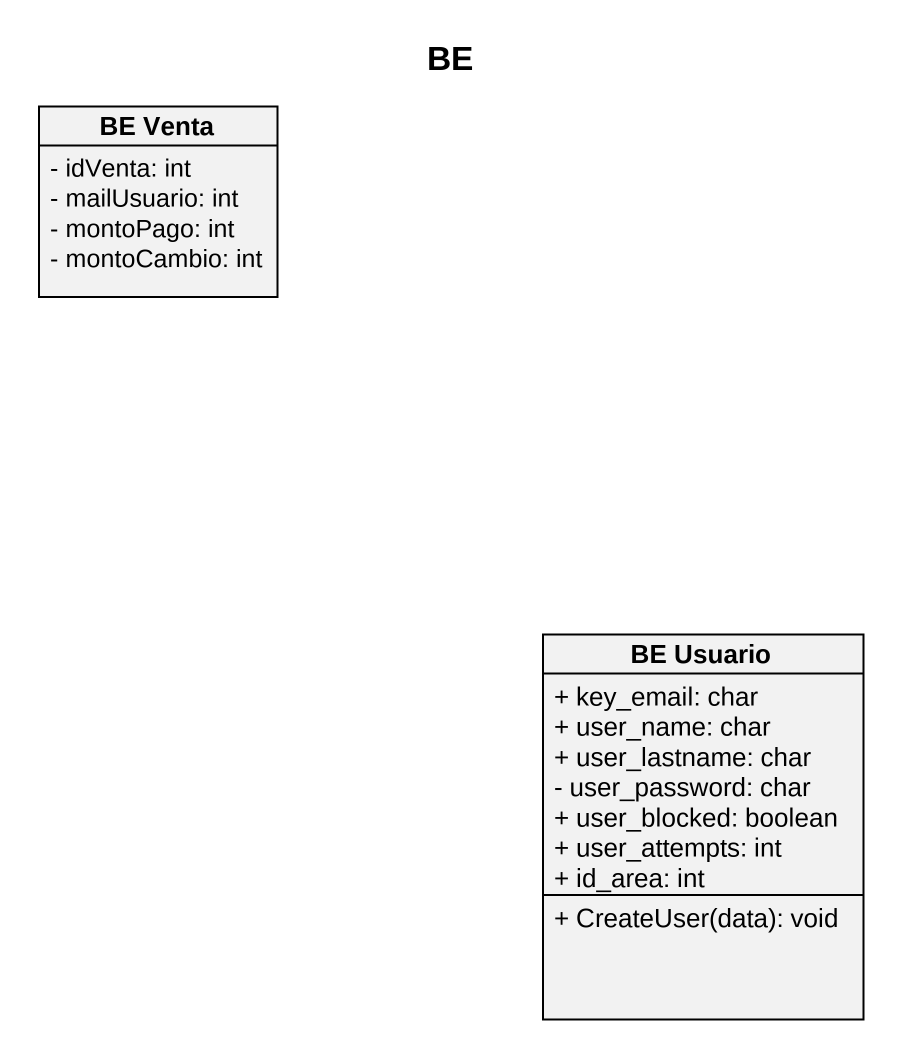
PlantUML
@startuml
title BE
hide circle
hide empty members
skinparam classAttributeIconSize 0
class "BE Venta" as BE_Venta {
  - idVenta: int
  - mailUsuario: int
  - montoPago: int
  - montoCambio: int
}
class "BE Usuario" as BE_Usuario {
  + key_email: char
  + user_name: char
  + user_lastname: char
  - user_password: char
  + user_blocked: boolean
  + user_attempts: int
  + id_area: int
  + CreateUser(data): void
}
@enduml
